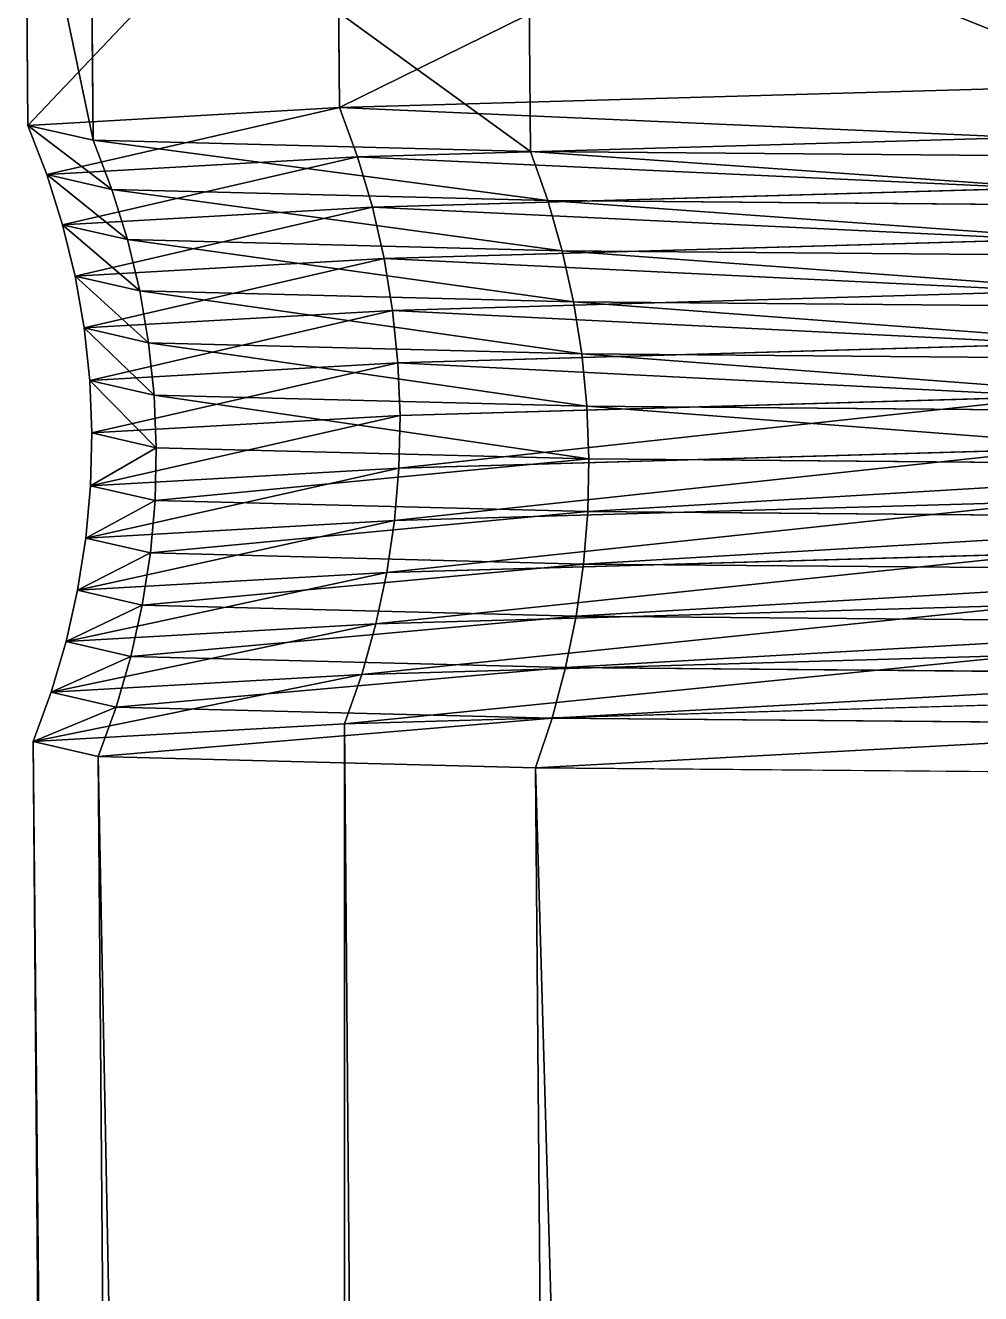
# Model space of a CAD drawing. Header units: millimetres. Extents: x 881.5 to 917.9, y -891.1 to -825.8.
# Drawn here: x 881.51 to 883.059, y -829.967 to -827.909 of the extents above; entities that cross this region are included whole.
import ezdxf

# ---------------------------------------------------------------- set-up
doc = ezdxf.new("R2010")
doc.units = ezdxf.units.MM
doc.layers.get('0').update_dxf_attribs({"true_color": 0xff5454})

msp = doc.modelspace()

# ---------------------------------------------------------------- linework, layer by layer
at = {"extrusion": (-0.008242, 0.999909, 0.010713)}
for p, q in [((882.0197, -828.0426, -2.3924), (882.0155, -827.5427, -2.3871)), ((881.5142, -828.0714, -0.0981), (881.5101, -827.5714, -0.0928)), ((881.6199, -828.0957, 2.2488), (881.6158, -827.5957, 2.2542)), ((882.3294, -828.1138, 4.4886), (882.3253, -827.6139, 4.4939)), ((883.1017, -828.0114, -4.4777), (882.0197, -828.0426, -2.3924)), ((882.0197, -828.0426, -2.3924), (881.5142, -828.0714, -0.0981)), ((882.0488, -828.1225, -2.383), (882.0197, -828.0426, -2.3924)), ((881.5451, -828.1511, -0.0964), (881.5142, -828.0714, -0.0981)), ((881.5142, -828.0714, -0.0981), (881.6199, -828.0957, 2.2488)), ((881.6504, -828.1753, 2.2427), (881.6199, -828.0957, 2.2488)), ((881.6199, -828.0957, 2.2488), (882.3294, -828.1138, 4.4886)), ((883.1272, -828.0913, -4.4612), (882.0488, -828.1225, -2.383)), ((882.0488, -828.1225, -2.383), (881.5451, -828.1511, -0.0964)), ((882.0729, -828.2042, -2.3753), (882.0488, -828.1225, -2.383)), ((882.3575, -828.1934, 4.4749), (882.3294, -828.1138, 4.4886)), ((882.3294, -828.1138, 4.4886), (883.5944, -828.1246, 6.4684)), ((881.5706, -828.2327, -0.0951), (881.5451, -828.1511, -0.0964)), ((881.5451, -828.1511, -0.0964), (881.6504, -828.1753, 2.2427)), ((881.6756, -828.2569, 2.2374), (881.6504, -828.1753, 2.2427)), ((881.6504, -828.1753, 2.2427), (882.3575, -828.1934, 4.4749)), ((883.1483, -828.1731, -4.4478), (882.0729, -828.2042, -2.3753)), ((882.0729, -828.2042, -2.3753), (881.5706, -828.2327, -0.0951)), ((882.092, -828.2874, -2.3696), (882.0729, -828.2042, -2.3753)), ((882.3808, -828.2749, 4.4634), (882.3575, -828.1934, 4.4749)), ((882.3575, -828.1934, 4.4749), (883.6182, -828.2042, 6.448)), ((881.5907, -828.3159, -0.0943), (881.5706, -828.2327, -0.0951)), ((881.5706, -828.2327, -0.0951), (881.6756, -828.2569, 2.2374)), ((881.6955, -828.3399, 2.2331), (881.6756, -828.2569, 2.2374)), ((881.6756, -828.2569, 2.2374), (882.3808, -828.2749, 4.4634)), ((883.165, -828.2564, -4.4375), (882.092, -828.2874, -2.3696)), ((882.092, -828.2874, -2.3696), (881.5907, -828.3159, -0.0943)), ((882.1058, -828.3717, -2.3657), (882.092, -828.2874, -2.3696)), ((882.3991, -828.3579, 4.4542), (882.3808, -828.2749, 4.4634)), ((882.3808, -828.2749, 4.4634), (883.638, -828.2856, 6.4311)), ((881.6054, -828.4001, -0.094), (881.5907, -828.3159, -0.0943)), ((881.5907, -828.3159, -0.0943), (881.6955, -828.3399, 2.2331)), ((881.71, -828.4242, 2.2298), (881.6955, -828.3399, 2.2331)), ((881.6955, -828.3399, 2.2331), (882.3991, -828.3579, 4.4542)), ((883.1772, -828.3407, -4.4304), (882.1058, -828.3717, -2.3657)), ((882.4125, -828.4421, 4.4474), (882.3991, -828.3579, 4.4542)), ((882.3991, -828.3579, 4.4542), (883.6536, -828.3686, 6.4176)), ((882.1058, -828.3717, -2.3657), (881.6054, -828.4001, -0.094)), ((882.1144, -828.4567, -2.3637), (882.1058, -828.3717, -2.3657)), ((881.6145, -828.4852, -0.0942), (881.6054, -828.4001, -0.094)), ((881.6054, -828.4001, -0.094), (881.71, -828.4242, 2.2298)), ((881.719, -828.5092, 2.2274), (881.71, -828.4242, 2.2298)), ((881.71, -828.4242, 2.2298), (882.4125, -828.4421, 4.4474)), ((883.1848, -828.4258, -4.4265), (882.1144, -828.4567, -2.3637)), ((882.4208, -828.5271, 4.4429), (882.4125, -828.4421, 4.4474)), ((882.4125, -828.4421, 4.4474), (883.665, -828.4528, 6.4077)), ((882.1144, -828.4567, -2.3637), (881.6145, -828.4852, -0.0942)), ((882.1178, -828.5422, -2.3637), (882.1144, -828.4567, -2.3637)), ((881.618, -828.5706, -0.0949), (881.6145, -828.4852, -0.0942)), ((881.6145, -828.4852, -0.0942), (881.719, -828.5092, 2.2274)), ((881.7225, -828.5946, 2.226), (881.719, -828.5092, 2.2274)), ((881.719, -828.5092, 2.2274), (882.4208, -828.5271, 4.4429)), ((883.1878, -828.5113, -4.4258), (882.1178, -828.5422, -2.3637)), ((882.4241, -828.6126, 4.4408), (882.4208, -828.5271, 4.4429)), ((882.4208, -828.5271, 4.4429), (883.6722, -828.5378, 6.4014)), ((882.1178, -828.5422, -2.3637), (881.618, -828.5706, -0.0949)), ((882.1158, -828.6277, -2.3656), (882.1178, -828.5422, -2.3637)), ((881.6159, -828.6561, -0.0961), (881.618, -828.5706, -0.0949)), ((881.618, -828.5706, -0.0949), (881.7225, -828.5946, 2.226)), ((881.7204, -828.6801, 2.2256), (881.7225, -828.5946, 2.226)), ((881.7225, -828.5946, 2.226), (882.4241, -828.6126, 4.4408)), ((883.1862, -828.5967, -4.4283), (882.1158, -828.6277, -2.3656)), ((882.4222, -828.6981, 4.4411), (882.4241, -828.6126, 4.4408)), ((882.4241, -828.6126, 4.4408), (883.675, -828.6232, 6.3986)), ((882.1158, -828.6277, -2.3656), (881.6159, -828.6561, -0.0961)), ((882.1086, -828.7128, -2.3693), (882.1158, -828.6277, -2.3656)), ((881.6082, -828.7413, -0.0977), (881.6159, -828.6561, -0.0961)), ((881.6159, -828.6561, -0.0961), (881.7204, -828.6801, 2.2256)), ((881.7128, -828.7653, 2.2261), (881.7204, -828.6801, 2.2256)), ((881.7204, -828.6801, 2.2256), (882.4222, -828.6981, 4.4411)), ((883.18, -828.6818, -4.434), (882.1086, -828.7128, -2.3693)), ((882.4153, -828.7833, 4.4438), (882.4222, -828.6981, 4.4411)), ((882.4222, -828.6981, 4.4411), (883.6736, -828.7087, 6.3995)), ((882.1086, -828.7128, -2.3693), (881.6082, -828.7413, -0.0977)), ((882.0962, -828.7972, -2.375), (882.1086, -828.7128, -2.3693)), ((881.5949, -828.8257, -0.0998), (881.6082, -828.7413, -0.0977)), ((881.6082, -828.7413, -0.0977), (881.7128, -828.7653, 2.2261)), ((881.6997, -828.8498, 2.2277), (881.7128, -828.7653, 2.2261)), ((881.7128, -828.7653, 2.2261), (882.4153, -828.7833, 4.4438)), ((883.1692, -828.7662, -4.443), (882.0962, -828.7972, -2.375)), ((882.0962, -828.7972, -2.375), (881.5949, -828.8257, -0.0998)), ((882.0785, -828.8805, -2.3826), (882.0962, -828.7972, -2.375)), ((882.4033, -828.8678, 4.4488), (882.4153, -828.7833, 4.4438)), ((882.4153, -828.7833, 4.4438), (883.6678, -828.7939, 6.404)), ((881.5762, -828.9091, -0.1024), (881.5949, -828.8257, -0.0998)), ((881.5949, -828.8257, -0.0998), (881.6997, -828.8498, 2.2277)), ((881.6812, -828.9332, 2.2302), (881.6997, -828.8498, 2.2277)), ((881.6997, -828.8498, 2.2277), (882.4033, -828.8678, 4.4488)), ((883.1539, -828.8495, -4.455), (882.0785, -828.8805, -2.3826)), ((882.0785, -828.8805, -2.3826), (881.5762, -828.9091, -0.1024)), ((882.0557, -828.9624, -2.392), (882.0785, -828.8805, -2.3826)), ((882.3863, -828.9513, 4.4562), (882.4033, -828.8678, 4.4488)), ((882.4033, -828.8678, 4.4488), (883.6578, -828.8785, 6.4122)), ((881.552, -828.9911, -0.1054), (881.5762, -828.9091, -0.1024)), ((881.5762, -828.9091, -0.1024), (881.6812, -828.9332, 2.2302)), ((881.6573, -829.0153, 2.2337), (881.6812, -828.9332, 2.2302)), ((881.6812, -828.9332, 2.2302), (882.3863, -828.9513, 4.4562)), ((883.1341, -828.9313, -4.4702), (882.0557, -828.9624, -2.392)), ((882.0557, -828.9624, -2.392), (881.552, -828.9911, -0.1054)), ((882.0279, -829.0425, -2.4031), (882.0557, -828.9624, -2.392)), ((882.3644, -829.0334, 4.4659), (882.3863, -828.9513, 4.4562)), ((882.3863, -828.9513, 4.4562), (883.6436, -828.962, 6.4238)), ((881.5225, -829.0713, -0.1088), (881.552, -828.9911, -0.1054)), ((881.552, -828.9911, -0.1054), (881.6573, -829.0153, 2.2337)), ((881.6281, -829.0956, 2.2381), (881.6573, -829.0153, 2.2337)), ((881.6573, -829.0153, 2.2337), (882.3644, -829.0334, 4.4659)), ((882.0279, -829.0425, -2.4031), (883.1099, -829.0113, -4.4884)), ((881.5225, -829.0713, -0.1088), (882.0279, -829.0425, -2.4031)), ((882.5389, -891.0369, -3.0673), (882.0279, -829.0425, -2.4031)), ((882.3376, -829.1137, 4.4778), (882.3644, -829.0334, 4.4659)), ((882.3644, -829.0334, 4.4659), (883.6251, -829.0441, 6.439)), ((882.0335, -891.0656, -0.773), (881.5225, -829.0713, -0.1088)), ((881.6281, -829.0956, 2.2381), (881.5225, -829.0713, -0.1088)), ((882.1391, -891.0899, 1.5739), (881.6281, -829.0956, 2.2381)), ((882.3376, -829.1137, 4.4778), (881.6281, -829.0956, 2.2381)), ((882.8486, -891.108, 3.8136), (882.3376, -829.1137, 4.4778)), ((883.6026, -829.1245, 6.4577), (882.3376, -829.1137, 4.4778))]:
    msp.add_line(p, q, dxfattribs=at)

# ---------------------------------------------------------------- meshes
at = {"color": 160, "true_color": 0x3232ff}
mesh = msp.add_polyface(dxfattribs=at)
corners = [(883.0975, -827.5114, -4.4723), (882.0197, -828.0426, -2.3924), (882.0155, -827.5427, -2.3871), (883.1017, -828.0114, -4.4777)]
mesh.append_faces([[corners[k] for k in face] for face in [(0, 1, 2), (1, 0, 3)]], dxfattribs={"vtx0": -1, "color": 160})
mesh = msp.add_polyface(dxfattribs=at)
corners = [(882.0155, -827.5427, -2.3871), (881.5142, -828.0714, -0.0981), (881.5101, -827.5714, -0.0928), (882.0197, -828.0426, -2.3924)]
mesh.append_faces([[corners[k] for k in face] for face in [(0, 1, 2), (1, 0, 3)]], dxfattribs={"vtx0": -1, "color": 160})
mesh = msp.add_polyface(dxfattribs=at)
corners = [(881.5101, -827.5714, -0.0928), (881.6199, -828.0957, 2.2488), (881.6158, -827.5957, 2.2542), (881.5142, -828.0714, -0.0981)]
mesh.append_faces([[corners[k] for k in face] for face in [(0, 1, 2), (1, 0, 3)]], dxfattribs={"vtx0": -1, "color": 160})
mesh = msp.add_polyface(dxfattribs=at)
corners = [(881.6158, -827.5957, 2.2542), (882.3294, -828.1138, 4.4886), (882.3253, -827.6139, 4.4939), (881.6199, -828.0957, 2.2488)]
mesh.append_faces([[corners[k] for k in face] for face in [(0, 1, 2), (1, 0, 3)]], dxfattribs={"vtx0": -1, "color": 160})
mesh = msp.add_polyface(dxfattribs=at)
corners = [(882.3253, -827.6139, 4.4939), (883.5944, -828.1246, 6.4684), (883.5903, -827.6246, 6.4737), (882.3294, -828.1138, 4.4886)]
mesh.append_faces([[corners[k] for k in face] for face in [(0, 1, 2), (1, 0, 3)]], dxfattribs={"vtx0": -1, "color": 160})
mesh = msp.add_polyface(dxfattribs=at)
corners = [(882.0197, -828.0426, -2.3924), (883.1272, -828.0913, -4.4612), (882.0488, -828.1225, -2.383), (883.1017, -828.0114, -4.4777)]
mesh.append_faces([[corners[k] for k in face] for face in [(0, 1, 2), (1, 0, 3)]], dxfattribs={"vtx0": -1, "color": 160})
mesh = msp.add_polyface(dxfattribs=at)
corners = [(882.0197, -828.0426, -2.3924), (881.5451, -828.1511, -0.0964), (881.5142, -828.0714, -0.0981), (882.0488, -828.1225, -2.383)]
mesh.append_faces([[corners[k] for k in face] for face in [(0, 1, 2), (1, 0, 3)]], dxfattribs={"vtx0": -1, "color": 160})
mesh = msp.add_polyface(dxfattribs=at)
corners = [(881.5142, -828.0714, -0.0981), (881.6504, -828.1753, 2.2427), (881.6199, -828.0957, 2.2488), (881.5451, -828.1511, -0.0964)]
mesh.append_faces([[corners[k] for k in face] for face in [(0, 1, 2), (1, 0, 3)]], dxfattribs={"vtx0": -1, "color": 160})
mesh = msp.add_polyface(dxfattribs=at)
corners = [(881.6199, -828.0957, 2.2488), (882.3575, -828.1934, 4.4749), (882.3294, -828.1138, 4.4886), (881.6504, -828.1753, 2.2427)]
mesh.append_faces([[corners[k] for k in face] for face in [(0, 1, 2), (1, 0, 3)]], dxfattribs={"vtx0": -1, "color": 160})
mesh = msp.add_polyface(dxfattribs=at)
corners = [(882.0488, -828.1225, -2.383), (883.1483, -828.1731, -4.4478), (882.0729, -828.2042, -2.3753), (883.1272, -828.0913, -4.4612)]
mesh.append_faces([[corners[k] for k in face] for face in [(0, 1, 2), (1, 0, 3)]], dxfattribs={"vtx0": -1, "color": 160})
mesh = msp.add_polyface(dxfattribs=at)
corners = [(882.0488, -828.1225, -2.383), (881.5706, -828.2327, -0.0951), (881.5451, -828.1511, -0.0964), (882.0729, -828.2042, -2.3753)]
mesh.append_faces([[corners[k] for k in face] for face in [(0, 1, 2), (1, 0, 3)]], dxfattribs={"vtx0": -1, "color": 160})
mesh = msp.add_polyface(dxfattribs=at)
corners = [(882.3294, -828.1138, 4.4886), (883.6182, -828.2042, 6.448), (883.5944, -828.1246, 6.4684), (882.3575, -828.1934, 4.4749)]
mesh.append_faces([[corners[k] for k in face] for face in [(0, 1, 2), (1, 0, 3)]], dxfattribs={"vtx0": -1, "color": 160})
mesh = msp.add_polyface(dxfattribs=at)
corners = [(881.5451, -828.1511, -0.0964), (881.6756, -828.2569, 2.2374), (881.6504, -828.1753, 2.2427), (881.5706, -828.2327, -0.0951)]
mesh.append_faces([[corners[k] for k in face] for face in [(0, 1, 2), (1, 0, 3)]], dxfattribs={"vtx0": -1, "color": 160})
mesh = msp.add_polyface(dxfattribs=at)
corners = [(881.6504, -828.1753, 2.2427), (882.3808, -828.2749, 4.4634), (882.3575, -828.1934, 4.4749), (881.6756, -828.2569, 2.2374)]
mesh.append_faces([[corners[k] for k in face] for face in [(0, 1, 2), (1, 0, 3)]], dxfattribs={"vtx0": -1, "color": 160})
mesh = msp.add_polyface(dxfattribs=at)
corners = [(882.0729, -828.2042, -2.3753), (883.165, -828.2564, -4.4375), (882.092, -828.2874, -2.3696), (883.1483, -828.1731, -4.4478)]
mesh.append_faces([[corners[k] for k in face] for face in [(0, 1, 2), (1, 0, 3)]], dxfattribs={"vtx0": -1, "color": 160})
mesh = msp.add_polyface(dxfattribs=at)
corners = [(882.0729, -828.2042, -2.3753), (881.5907, -828.3159, -0.0943), (881.5706, -828.2327, -0.0951), (882.092, -828.2874, -2.3696)]
mesh.append_faces([[corners[k] for k in face] for face in [(0, 1, 2), (1, 0, 3)]], dxfattribs={"vtx0": -1, "color": 160})
mesh = msp.add_polyface(dxfattribs=at)
corners = [(882.3575, -828.1934, 4.4749), (883.638, -828.2856, 6.4311), (883.6182, -828.2042, 6.448), (882.3808, -828.2749, 4.4634)]
mesh.append_faces([[corners[k] for k in face] for face in [(0, 1, 2), (1, 0, 3)]], dxfattribs={"vtx0": -1, "color": 160})
mesh = msp.add_polyface(dxfattribs=at)
corners = [(881.5706, -828.2327, -0.0951), (881.6955, -828.3399, 2.2331), (881.6756, -828.2569, 2.2374), (881.5907, -828.3159, -0.0943)]
mesh.append_faces([[corners[k] for k in face] for face in [(0, 1, 2), (1, 0, 3)]], dxfattribs={"vtx0": -1, "color": 160})
mesh = msp.add_polyface(dxfattribs=at)
corners = [(881.6756, -828.2569, 2.2374), (882.3991, -828.3579, 4.4542), (882.3808, -828.2749, 4.4634), (881.6955, -828.3399, 2.2331)]
mesh.append_faces([[corners[k] for k in face] for face in [(0, 1, 2), (1, 0, 3)]], dxfattribs={"vtx0": -1, "color": 160})
mesh = msp.add_polyface(dxfattribs=at)
corners = [(882.092, -828.2874, -2.3696), (883.1772, -828.3407, -4.4304), (882.1058, -828.3717, -2.3657), (883.165, -828.2564, -4.4375)]
mesh.append_faces([[corners[k] for k in face] for face in [(0, 1, 2), (1, 0, 3)]], dxfattribs={"vtx0": -1, "color": 160})
mesh = msp.add_polyface(dxfattribs=at)
corners = [(882.092, -828.2874, -2.3696), (881.6054, -828.4001, -0.094), (881.5907, -828.3159, -0.0943), (882.1058, -828.3717, -2.3657)]
mesh.append_faces([[corners[k] for k in face] for face in [(0, 1, 2), (1, 0, 3)]], dxfattribs={"vtx0": -1, "color": 160})
mesh = msp.add_polyface(dxfattribs=at)
corners = [(882.3808, -828.2749, 4.4634), (883.6536, -828.3686, 6.4176), (883.638, -828.2856, 6.4311), (882.3991, -828.3579, 4.4542)]
mesh.append_faces([[corners[k] for k in face] for face in [(0, 1, 2), (1, 0, 3)]], dxfattribs={"vtx0": -1, "color": 160})
mesh = msp.add_polyface(dxfattribs=at)
corners = [(881.5907, -828.3159, -0.0943), (881.71, -828.4242, 2.2298), (881.6955, -828.3399, 2.2331), (881.6054, -828.4001, -0.094)]
mesh.append_faces([[corners[k] for k in face] for face in [(0, 1, 2), (1, 0, 3)]], dxfattribs={"vtx0": -1, "color": 160})
mesh = msp.add_polyface(dxfattribs=at)
corners = [(881.6955, -828.3399, 2.2331), (882.4125, -828.4421, 4.4474), (882.3991, -828.3579, 4.4542), (881.71, -828.4242, 2.2298)]
mesh.append_faces([[corners[k] for k in face] for face in [(0, 1, 2), (1, 0, 3)]], dxfattribs={"vtx0": -1, "color": 160})
mesh = msp.add_polyface(dxfattribs=at)
corners = [(882.1058, -828.3717, -2.3657), (883.1848, -828.4258, -4.4265), (882.1144, -828.4567, -2.3637), (883.1772, -828.3407, -4.4304)]
mesh.append_faces([[corners[k] for k in face] for face in [(0, 1, 2), (1, 0, 3)]], dxfattribs={"vtx0": -1, "color": 160})
mesh = msp.add_polyface(dxfattribs=at)
corners = [(882.3991, -828.3579, 4.4542), (883.665, -828.4528, 6.4077), (883.6536, -828.3686, 6.4176), (882.4125, -828.4421, 4.4474)]
mesh.append_faces([[corners[k] for k in face] for face in [(0, 1, 2), (1, 0, 3)]], dxfattribs={"vtx0": -1, "color": 160})
mesh = msp.add_polyface(dxfattribs=at)
corners = [(882.1058, -828.3717, -2.3657), (881.6145, -828.4852, -0.0942), (881.6054, -828.4001, -0.094), (882.1144, -828.4567, -2.3637)]
mesh.append_faces([[corners[k] for k in face] for face in [(0, 1, 2), (1, 0, 3)]], dxfattribs={"vtx0": -1, "color": 160})
mesh = msp.add_polyface(dxfattribs=at)
corners = [(881.6054, -828.4001, -0.094), (881.719, -828.5092, 2.2274), (881.71, -828.4242, 2.2298), (881.6145, -828.4852, -0.0942)]
mesh.append_faces([[corners[k] for k in face] for face in [(0, 1, 2), (1, 0, 3)]], dxfattribs={"vtx0": -1, "color": 160})
mesh = msp.add_polyface(dxfattribs=at)
corners = [(881.71, -828.4242, 2.2298), (882.4208, -828.5271, 4.4429), (882.4125, -828.4421, 4.4474), (881.719, -828.5092, 2.2274)]
mesh.append_faces([[corners[k] for k in face] for face in [(0, 1, 2), (1, 0, 3)]], dxfattribs={"vtx0": -1, "color": 160})
mesh = msp.add_polyface(dxfattribs=at)
corners = [(882.1144, -828.4567, -2.3637), (883.1878, -828.5113, -4.4258), (882.1178, -828.5422, -2.3637), (883.1848, -828.4258, -4.4265)]
mesh.append_faces([[corners[k] for k in face] for face in [(0, 1, 2), (1, 0, 3)]], dxfattribs={"vtx0": -1, "color": 160})
mesh = msp.add_polyface(dxfattribs=at)
corners = [(882.4125, -828.4421, 4.4474), (883.6722, -828.5378, 6.4014), (883.665, -828.4528, 6.4077), (882.4208, -828.5271, 4.4429)]
mesh.append_faces([[corners[k] for k in face] for face in [(0, 1, 2), (1, 0, 3)]], dxfattribs={"vtx0": -1, "color": 160})
mesh = msp.add_polyface(dxfattribs=at)
corners = [(882.1144, -828.4567, -2.3637), (881.618, -828.5706, -0.0949), (881.6145, -828.4852, -0.0942), (882.1178, -828.5422, -2.3637)]
mesh.append_faces([[corners[k] for k in face] for face in [(0, 1, 2), (1, 0, 3)]], dxfattribs={"vtx0": -1, "color": 160})
mesh = msp.add_polyface(dxfattribs=at)
corners = [(881.6145, -828.4852, -0.0942), (881.7225, -828.5946, 2.226), (881.719, -828.5092, 2.2274), (881.618, -828.5706, -0.0949)]
mesh.append_faces([[corners[k] for k in face] for face in [(0, 1, 2), (1, 0, 3)]], dxfattribs={"vtx0": -1, "color": 160})
mesh = msp.add_polyface(dxfattribs=at)
corners = [(881.719, -828.5092, 2.2274), (882.4241, -828.6126, 4.4408), (882.4208, -828.5271, 4.4429), (881.7225, -828.5946, 2.226)]
mesh.append_faces([[corners[k] for k in face] for face in [(0, 1, 2), (1, 0, 3)]], dxfattribs={"vtx0": -1, "color": 160})
mesh = msp.add_polyface(dxfattribs=at)
corners = [(883.1878, -828.5113, -4.4258), (882.1158, -828.6277, -2.3656), (882.1178, -828.5422, -2.3637), (883.1862, -828.5967, -4.4283)]
mesh.append_faces([[corners[k] for k in face] for face in [(0, 1, 2), (1, 0, 3)]], dxfattribs={"vtx0": -1, "color": 160})
mesh = msp.add_polyface(dxfattribs=at)
corners = [(882.4208, -828.5271, 4.4429), (883.675, -828.6232, 6.3986), (883.6722, -828.5378, 6.4014), (882.4241, -828.6126, 4.4408)]
mesh.append_faces([[corners[k] for k in face] for face in [(0, 1, 2), (1, 0, 3)]], dxfattribs={"vtx0": -1, "color": 160})
mesh = msp.add_polyface(dxfattribs=at)
corners = [(882.1178, -828.5422, -2.3637), (881.6159, -828.6561, -0.0961), (881.618, -828.5706, -0.0949), (882.1158, -828.6277, -2.3656)]
mesh.append_faces([[corners[k] for k in face] for face in [(0, 1, 2), (1, 0, 3)]], dxfattribs={"vtx0": -1, "color": 160})
mesh = msp.add_polyface(dxfattribs=at)
corners = [(881.7225, -828.5946, 2.226), (881.6159, -828.6561, -0.0961), (881.7204, -828.6801, 2.2256), (881.618, -828.5706, -0.0949)]
mesh.append_faces([[corners[k] for k in face] for face in [(0, 1, 2), (1, 0, 3)]], dxfattribs={"vtx0": -1, "color": 160})
mesh = msp.add_polyface(dxfattribs=at)
corners = [(882.4241, -828.6126, 4.4408), (881.7204, -828.6801, 2.2256), (882.4222, -828.6981, 4.4411), (881.7225, -828.5946, 2.226)]
mesh.append_faces([[corners[k] for k in face] for face in [(0, 1, 2), (1, 0, 3)]], dxfattribs={"vtx0": -1, "color": 160})
mesh = msp.add_polyface(dxfattribs=at)
corners = [(883.1862, -828.5967, -4.4283), (882.1086, -828.7128, -2.3693), (882.1158, -828.6277, -2.3656), (883.18, -828.6818, -4.434)]
mesh.append_faces([[corners[k] for k in face] for face in [(0, 1, 2), (1, 0, 3)]], dxfattribs={"vtx0": -1, "color": 160})
mesh = msp.add_polyface(dxfattribs=at)
corners = [(883.675, -828.6232, 6.3986), (882.4222, -828.6981, 4.4411), (883.6736, -828.7087, 6.3995), (882.4241, -828.6126, 4.4408)]
mesh.append_faces([[corners[k] for k in face] for face in [(0, 1, 2), (1, 0, 3)]], dxfattribs={"vtx0": -1, "color": 160})
mesh = msp.add_polyface(dxfattribs=at)
corners = [(882.1158, -828.6277, -2.3656), (881.6082, -828.7413, -0.0977), (881.6159, -828.6561, -0.0961), (882.1086, -828.7128, -2.3693)]
mesh.append_faces([[corners[k] for k in face] for face in [(0, 1, 2), (1, 0, 3)]], dxfattribs={"vtx0": -1, "color": 160})
mesh = msp.add_polyface(dxfattribs=at)
corners = [(881.7204, -828.6801, 2.2256), (881.6082, -828.7413, -0.0977), (881.7128, -828.7653, 2.2261), (881.6159, -828.6561, -0.0961)]
mesh.append_faces([[corners[k] for k in face] for face in [(0, 1, 2), (1, 0, 3)]], dxfattribs={"vtx0": -1, "color": 160})
mesh = msp.add_polyface(dxfattribs=at)
corners = [(882.4222, -828.6981, 4.4411), (881.7128, -828.7653, 2.2261), (882.4153, -828.7833, 4.4438), (881.7204, -828.6801, 2.2256)]
mesh.append_faces([[corners[k] for k in face] for face in [(0, 1, 2), (1, 0, 3)]], dxfattribs={"vtx0": -1, "color": 160})
mesh = msp.add_polyface(dxfattribs=at)
corners = [(883.18, -828.6818, -4.434), (882.0962, -828.7972, -2.375), (882.1086, -828.7128, -2.3693), (883.1692, -828.7662, -4.443)]
mesh.append_faces([[corners[k] for k in face] for face in [(0, 1, 2), (1, 0, 3)]], dxfattribs={"vtx0": -1, "color": 160})
mesh = msp.add_polyface(dxfattribs=at)
corners = [(883.6736, -828.7087, 6.3995), (882.4153, -828.7833, 4.4438), (883.6678, -828.7939, 6.404), (882.4222, -828.6981, 4.4411)]
mesh.append_faces([[corners[k] for k in face] for face in [(0, 1, 2), (1, 0, 3)]], dxfattribs={"vtx0": -1, "color": 160})
mesh = msp.add_polyface(dxfattribs=at)
corners = [(882.1086, -828.7128, -2.3693), (881.5949, -828.8257, -0.0998), (881.6082, -828.7413, -0.0977), (882.0962, -828.7972, -2.375)]
mesh.append_faces([[corners[k] for k in face] for face in [(0, 1, 2), (1, 0, 3)]], dxfattribs={"vtx0": -1, "color": 160})
mesh = msp.add_polyface(dxfattribs=at)
corners = [(881.7128, -828.7653, 2.2261), (881.5949, -828.8257, -0.0998), (881.6997, -828.8498, 2.2277), (881.6082, -828.7413, -0.0977)]
mesh.append_faces([[corners[k] for k in face] for face in [(0, 1, 2), (1, 0, 3)]], dxfattribs={"vtx0": -1, "color": 160})
mesh = msp.add_polyface(dxfattribs=at)
corners = [(882.4153, -828.7833, 4.4438), (881.6997, -828.8498, 2.2277), (882.4033, -828.8678, 4.4488), (881.7128, -828.7653, 2.2261)]
mesh.append_faces([[corners[k] for k in face] for face in [(0, 1, 2), (1, 0, 3)]], dxfattribs={"vtx0": -1, "color": 160})
mesh = msp.add_polyface(dxfattribs=at)
corners = [(883.1692, -828.7662, -4.443), (882.0785, -828.8805, -2.3826), (882.0962, -828.7972, -2.375), (883.1539, -828.8495, -4.455)]
mesh.append_faces([[corners[k] for k in face] for face in [(0, 1, 2), (1, 0, 3)]], dxfattribs={"vtx0": -1, "color": 160})
mesh = msp.add_polyface(dxfattribs=at)
corners = [(882.0962, -828.7972, -2.375), (881.5762, -828.9091, -0.1024), (881.5949, -828.8257, -0.0998), (882.0785, -828.8805, -2.3826)]
mesh.append_faces([[corners[k] for k in face] for face in [(0, 1, 2), (1, 0, 3)]], dxfattribs={"vtx0": -1, "color": 160})
mesh = msp.add_polyface(dxfattribs=at)
corners = [(883.6678, -828.7939, 6.404), (882.4033, -828.8678, 4.4488), (883.6578, -828.8785, 6.4122), (882.4153, -828.7833, 4.4438)]
mesh.append_faces([[corners[k] for k in face] for face in [(0, 1, 2), (1, 0, 3)]], dxfattribs={"vtx0": -1, "color": 160})
mesh = msp.add_polyface(dxfattribs=at)
corners = [(881.6997, -828.8498, 2.2277), (881.5762, -828.9091, -0.1024), (881.6812, -828.9332, 2.2302), (881.5949, -828.8257, -0.0998)]
mesh.append_faces([[corners[k] for k in face] for face in [(0, 1, 2), (1, 0, 3)]], dxfattribs={"vtx0": -1, "color": 160})
mesh = msp.add_polyface(dxfattribs=at)
corners = [(882.4033, -828.8678, 4.4488), (881.6812, -828.9332, 2.2302), (882.3863, -828.9513, 4.4562), (881.6997, -828.8498, 2.2277)]
mesh.append_faces([[corners[k] for k in face] for face in [(0, 1, 2), (1, 0, 3)]], dxfattribs={"vtx0": -1, "color": 160})
mesh = msp.add_polyface(dxfattribs=at)
corners = [(883.1539, -828.8495, -4.455), (882.0557, -828.9624, -2.392), (882.0785, -828.8805, -2.3826), (883.1341, -828.9313, -4.4702)]
mesh.append_faces([[corners[k] for k in face] for face in [(0, 1, 2), (1, 0, 3)]], dxfattribs={"vtx0": -1, "color": 160})
mesh = msp.add_polyface(dxfattribs=at)
corners = [(882.0785, -828.8805, -2.3826), (881.552, -828.9911, -0.1054), (881.5762, -828.9091, -0.1024), (882.0557, -828.9624, -2.392)]
mesh.append_faces([[corners[k] for k in face] for face in [(0, 1, 2), (1, 0, 3)]], dxfattribs={"vtx0": -1, "color": 160})
mesh = msp.add_polyface(dxfattribs=at)
corners = [(883.6578, -828.8785, 6.4122), (882.3863, -828.9513, 4.4562), (883.6436, -828.962, 6.4238), (882.4033, -828.8678, 4.4488)]
mesh.append_faces([[corners[k] for k in face] for face in [(0, 1, 2), (1, 0, 3)]], dxfattribs={"vtx0": -1, "color": 160})
mesh = msp.add_polyface(dxfattribs=at)
corners = [(881.6812, -828.9332, 2.2302), (881.552, -828.9911, -0.1054), (881.6573, -829.0153, 2.2337), (881.5762, -828.9091, -0.1024)]
mesh.append_faces([[corners[k] for k in face] for face in [(0, 1, 2), (1, 0, 3)]], dxfattribs={"vtx0": -1, "color": 160})
mesh = msp.add_polyface(dxfattribs=at)
corners = [(882.3863, -828.9513, 4.4562), (881.6573, -829.0153, 2.2337), (882.3644, -829.0334, 4.4659), (881.6812, -828.9332, 2.2302)]
mesh.append_faces([[corners[k] for k in face] for face in [(0, 1, 2), (1, 0, 3)]], dxfattribs={"vtx0": -1, "color": 160})
mesh = msp.add_polyface(dxfattribs=at)
corners = [(883.1341, -828.9313, -4.4702), (882.0279, -829.0425, -2.4031), (882.0557, -828.9624, -2.392), (883.1099, -829.0113, -4.4884)]
mesh.append_faces([[corners[k] for k in face] for face in [(0, 1, 2), (1, 0, 3)]], dxfattribs={"vtx0": -1, "color": 160})
mesh = msp.add_polyface(dxfattribs=at)
corners = [(882.0557, -828.9624, -2.392), (881.5225, -829.0713, -0.1088), (881.552, -828.9911, -0.1054), (882.0279, -829.0425, -2.4031)]
mesh.append_faces([[corners[k] for k in face] for face in [(0, 1, 2), (1, 0, 3)]], dxfattribs={"vtx0": -1, "color": 160})
mesh = msp.add_polyface(dxfattribs=at)
corners = [(883.6436, -828.962, 6.4238), (882.3644, -829.0334, 4.4659), (883.6251, -829.0441, 6.439), (882.3863, -828.9513, 4.4562)]
mesh.append_faces([[corners[k] for k in face] for face in [(0, 1, 2), (1, 0, 3)]], dxfattribs={"vtx0": -1, "color": 160})
mesh = msp.add_polyface(dxfattribs=at)
corners = [(881.6573, -829.0153, 2.2337), (881.5225, -829.0713, -0.1088), (881.6281, -829.0956, 2.2381), (881.552, -828.9911, -0.1054)]
mesh.append_faces([[corners[k] for k in face] for face in [(0, 1, 2), (1, 0, 3)]], dxfattribs={"vtx0": -1, "color": 160})
mesh = msp.add_polyface(dxfattribs=at)
corners = [(882.3644, -829.0334, 4.4659), (881.6281, -829.0956, 2.2381), (882.3376, -829.1137, 4.4778), (881.6573, -829.0153, 2.2337)]
mesh.append_faces([[corners[k] for k in face] for face in [(0, 1, 2), (1, 0, 3)]], dxfattribs={"vtx0": -1, "color": 160})
mesh = msp.add_polyface(dxfattribs=at)
corners = [(883.1099, -829.0113, -4.4884), (882.5389, -891.0369, -3.0673), (882.0279, -829.0425, -2.4031), (883.6209, -891.0056, -5.1526)]
mesh.append_faces([[corners[k] for k in face] for face in [(0, 1, 2), (1, 0, 3)]], dxfattribs={"vtx0": -1, "color": 160})
mesh = msp.add_polyface(dxfattribs=at)
corners = [(882.0279, -829.0425, -2.4031), (882.0335, -891.0656, -0.773), (881.5225, -829.0713, -0.1088), (882.5389, -891.0369, -3.0673)]
mesh.append_faces([[corners[k] for k in face] for face in [(0, 1, 2), (1, 0, 3)]], dxfattribs={"vtx0": -1, "color": 160})
mesh = msp.add_polyface(dxfattribs=at)
corners = [(883.6251, -829.0441, 6.439), (882.3376, -829.1137, 4.4778), (883.6026, -829.1245, 6.4577), (882.3644, -829.0334, 4.4659)]
mesh.append_faces([[corners[k] for k in face] for face in [(0, 1, 2), (1, 0, 3)]], dxfattribs={"vtx0": -1, "color": 160})
mesh = msp.add_polyface(dxfattribs=at)
corners = [(881.5225, -829.0713, -0.1088), (882.1391, -891.0899, 1.5739), (881.6281, -829.0956, 2.2381), (882.0335, -891.0656, -0.773)]
mesh.append_faces([[corners[k] for k in face] for face in [(0, 1, 2), (1, 0, 3)]], dxfattribs={"vtx0": -1, "color": 160})
mesh = msp.add_polyface(dxfattribs=at)
corners = [(881.6281, -829.0956, 2.2381), (882.8486, -891.108, 3.8136), (882.3376, -829.1137, 4.4778), (882.1391, -891.0899, 1.5739)]
mesh.append_faces([[corners[k] for k in face] for face in [(0, 1, 2), (1, 0, 3)]], dxfattribs={"vtx0": -1, "color": 160})
mesh = msp.add_polyface(dxfattribs=at)
corners = [(882.3376, -829.1137, 4.4778), (884.1136, -891.1188, 5.7934), (883.6026, -829.1245, 6.4577), (882.8486, -891.108, 3.8136)]
mesh.append_faces([[corners[k] for k in face] for face in [(0, 1, 2), (1, 0, 3)]], dxfattribs={"vtx0": -1, "color": 160})

doc.saveas('drawing.dxf')
